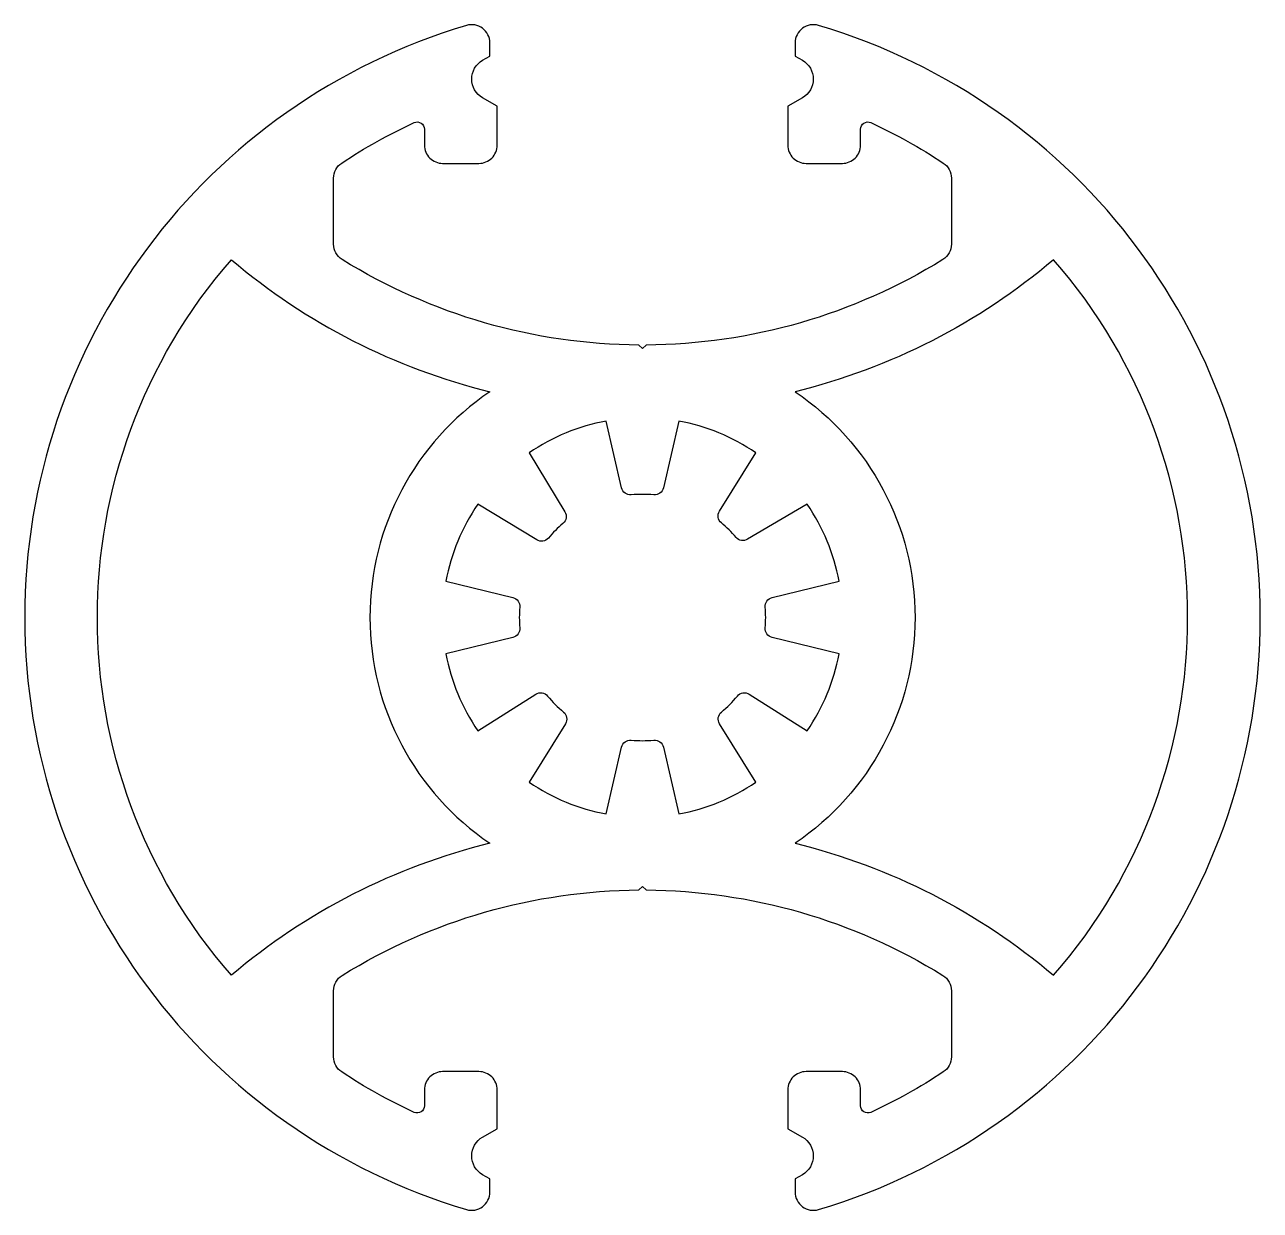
# Model space of a CAD drawing. Extents: x 219.5 to 253.5, y 289.4 to 322.
import ezdxf

# ---------------------------------------------------------------- set-up
doc = ezdxf.new("R2010")
doc.units = 0
doc.layers.get('0').update_dxf_attribs({"linetype": 'CONTINUOUS'})

msp = doc.modelspace()

# ---------------------------------------------------------------- linework, layer by layer
for points in [[(232.071, 321.072), (232.27, 321.187), (232.27, 321.549, 0.501581), (231.628, 322.028, 0.746058), (231.628, 289.436, 0.501581), (232.27, 289.916), (232.27, 290.278), (232.071, 290.393, -0.577382), (232.071, 291.432), (232.47, 291.662), (232.47, 292.732, 0.414214), (231.97, 293.232), (230.97, 293.232, 0.414214), (230.47, 292.732), (230.47, 292.293, -0.547256), (230.186, 292.112, -0.038095), (228.192, 293.223, -0.251708), (227.968, 293.64), (227.968, 295.456, -0.259759), (228.205, 295.881, -0.137861), (236.37, 298.232), (236.47, 298.332), (236.57, 298.232, -0.137861), (244.735, 295.881, -0.25976), (244.972, 295.456), (244.972, 293.64, -0.251708), (244.747, 293.223, -0.038095), (242.754, 292.112, -0.547257), (242.47, 292.293), (242.47, 292.732, 0.414214), (241.97, 293.232), (240.97, 293.232, 0.414214), (240.47, 292.732), (240.47, 291.662), (240.869, 291.432, -0.57714), (240.869, 290.393), (240.67, 290.278), (240.67, 289.916, 0.501581), (241.312, 289.436, 0.746058), (241.312, 322.028, 0.501581), (240.67, 321.549), (240.67, 321.187), (240.869, 321.072, -0.577382), (240.869, 320.033), (240.47, 319.802), (240.47, 318.732, 0.414214), (240.97, 318.232), (241.97, 318.232, 0.414214), (242.47, 318.732), (242.47, 319.171, -0.547258), (242.754, 319.353, -0.038095), (244.747, 318.241, -0.25171), (244.972, 317.825), (244.972, 316.009, -0.259759), (244.735, 315.584, -0.137861), (236.57, 313.232), (236.47, 313.132), (236.37, 313.232, -0.137861), (228.205, 315.584, -0.259759), (227.968, 316.009), (227.968, 317.825, -0.251711), (228.192, 318.241, -0.038095), (230.186, 319.353, -0.54726), (230.47, 319.171), (230.47, 318.732, 0.414214), (230.97, 318.232), (231.97, 318.232, 0.414214), (232.47, 318.732), (232.47, 319.802), (232.071, 320.033, -0.577382)], [(225.156, 315.581, 0.11563), (232.268, 311.944, 0.530838), (232.268, 299.52, 0.11563), (225.156, 295.883, -0.37429)], [(231.062, 304.732, 0.105319), (231.939, 302.615), (233.534, 303.621, -0.376881), (233.86, 303.569, 0.045745), (234.296, 303.131, -0.373459), (234.349, 302.807), (233.353, 301.201, 0.105319), (235.47, 300.324), (235.894, 302.164, -0.37517), (236.16, 302.356, 0.045746), (236.779, 302.356, -0.37517), (237.046, 302.164), (237.47, 300.324, 0.105319), (239.587, 301.201), (238.591, 302.806, -0.373698), (238.643, 303.13, 0.045745), (239.08, 303.569, -0.376642), (239.405, 303.621), (241.001, 302.615, 0.105319), (241.878, 304.732), (240.037, 305.185, -0.368867), (239.848, 305.448, 0.041925), (239.848, 306.016, -0.368867), (240.037, 306.28), (241.878, 306.732, 0.105319), (241.001, 308.849), (239.361, 307.885, -0.363201), (239.044, 307.938, 0.041912), (238.64, 308.336, -0.374538), (238.588, 308.661), (239.587, 310.264, 0.10532), (237.47, 311.14), (237.046, 309.301, -0.37517), (236.779, 309.108, 0.045746), (236.16, 309.108, -0.37517), (235.894, 309.301), (235.47, 311.14, 0.105319), (233.353, 310.264), (234.334, 308.641, -0.368656), (234.281, 308.321, 0.041925), (233.88, 307.92, -0.369078), (233.559, 307.867), (231.939, 308.849, 0.105319), (231.062, 306.732), (232.902, 306.28, -0.368867), (233.092, 306.016, 0.041925), (233.092, 305.448, -0.368867), (232.902, 305.185)]]:
    msp.add_lwpolyline(points, format="xyb", close=True)
at = {"ltscale": 0.188339}
msp.add_lwpolyline([(240.672, 299.52, -0.11563), (247.784, 295.883, 0.37429), (247.784, 315.581, -0.11563), (240.672, 311.944, -0.530838)], format="xyb", close=True, dxfattribs=at)

doc.saveas('drawing.dxf')
